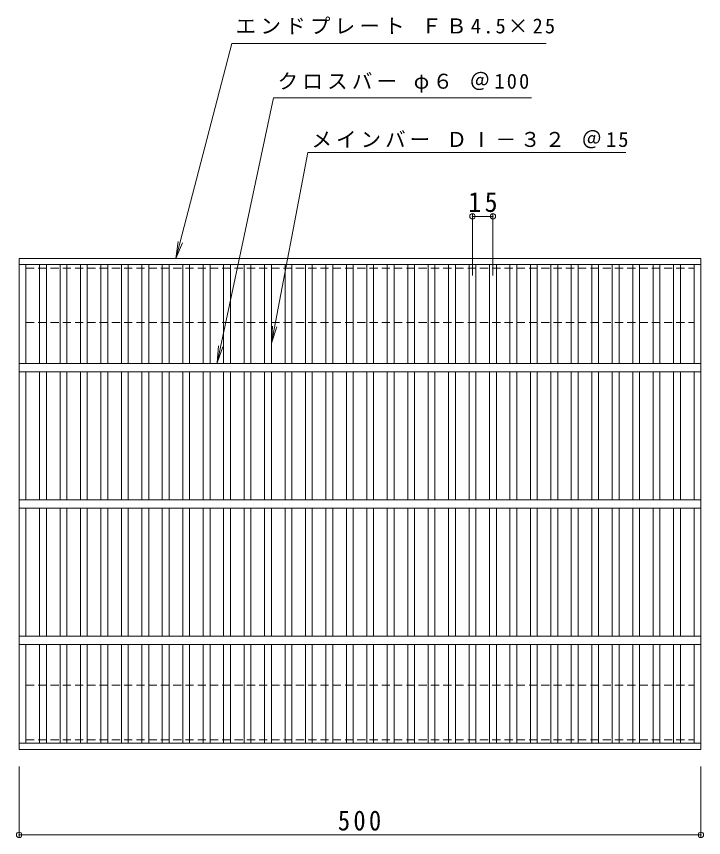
# Model space of a CAD drawing. Units: millimetres at full size, sheet at 1:5. Extents: x -622 to 829, y -688 to 560.
# Drawn here: x -593 to -89, y -42 to 560 of the extents above; entities that cross this region are included whole.
import ezdxf

# ---------------------------------------------------------------- set-up
doc = ezdxf.new("R2010")
doc.units = ezdxf.units.MM
doc.header["$LTSCALE"] = 5
doc.header["$PDMODE"] = 32
doc.header["$PDSIZE"] = 4
doc.linetypes.add('DASHED1', pattern=[1.8, 1.2, -0.6])
for name, color, linetype, lineweight in [('A-1_ピット', 2, 'Continuous', 9), ('A-2_蓋', 3, 'Continuous', 9), ('A-4_寸法', 7, 'Continuous', 9), ('A-5_仕様文', 7, 'Continuous', 9)]:
    doc.layers.add(name, color=color, linetype=linetype, lineweight=lineweight)
doc.styles.add('ＭＳ ゴシック', font='')
doc.styles.get('ＭＳ ゴシック').set_extended_font_data('MS Gothic')

msp = doc.modelspace()

# ---------------------------------------------------------------- linework, layer by layer
at = {"layer": 'A-1_ピット', "linetype": 'DASHED1'}
for p, q in [((-586.243, 335.636), (-586.243, 375.636)), ((-586.243, 375.636), (-96.243, 375.636)), ((-96.243, 335.636), (-96.243, 375.636)), ((-586.243, 335.636), (-96.243, 335.636)), ((-586.243, 69.636), (-586.243, 29.636)), ((-586.243, 69.636), (-96.243, 69.636)), ((-96.243, 69.636), (-96.243, 29.636)), ((-586.243, 29.636), (-96.243, 29.636))]:
    msp.add_line(p, q, dxfattribs=at)
at = {"layer": 'A-2_蓋'}
for p, q in [((-591.243, 22.636), (-591.243, 382.636)), ((-591.243, 382.636), (-91.243, 382.636)), ((-91.243, 22.636), (-91.243, 382.636)), ((-591.243, 378.135), (-91.243, 378.135)), ((-586.243, 305.636), (-586.243, 378.135)), ((-576.243, 305.636), (-576.243, 378.135)), ((-571.244, 305.636), (-571.244, 378.135)), ((-561.243, 305.636), (-561.243, 378.135)), ((-556.244, 305.636), (-556.244, 378.135)), ((-546.243, 305.636), (-546.243, 378.135)), ((-541.244, 305.636), (-541.244, 378.135)), ((-531.243, 305.636), (-531.243, 378.135)), ((-526.244, 305.636), (-526.244, 378.135)), ((-516.243, 305.636), (-516.243, 378.135)), ((-511.244, 305.636), (-511.244, 378.135)), ((-501.243, 305.636), (-501.243, 378.135)), ((-496.244, 305.636), (-496.244, 378.135)), ((-486.243, 305.636), (-486.243, 378.135)), ((-481.244, 305.636), (-481.244, 378.135)), ((-471.243, 305.636), (-471.243, 378.135)), ((-466.244, 305.636), (-466.244, 378.135)), ((-456.243, 305.636), (-456.243, 378.135)), ((-451.244, 305.636), (-451.244, 378.135)), ((-441.243, 305.636), (-441.243, 378.135)), ((-436.244, 305.636), (-436.244, 378.135)), ((-426.243, 305.636), (-426.243, 378.135)), ((-421.244, 305.636), (-421.244, 378.135)), ((-411.243, 305.636), (-411.243, 378.135)), ((-406.244, 305.636), (-406.244, 378.135)), ((-396.243, 305.636), (-396.243, 378.135)), ((-391.244, 305.636), (-391.244, 378.135)), ((-381.243, 305.636), (-381.243, 378.135)), ((-376.244, 305.636), (-376.244, 378.135)), ((-366.243, 305.636), (-366.243, 378.135)), ((-361.244, 305.636), (-361.244, 378.135)), ((-351.243, 305.636), (-351.243, 378.135)), ((-346.244, 305.636), (-346.244, 378.135)), ((-336.243, 305.636), (-336.243, 378.135)), ((-331.244, 305.636), (-331.244, 378.135)), ((-321.243, 305.636), (-321.243, 378.135)), ((-316.244, 305.636), (-316.244, 378.135)), ((-306.243, 305.636), (-306.243, 378.135)), ((-301.244, 305.636), (-301.244, 378.135)), ((-291.243, 305.636), (-291.243, 378.135)), ((-286.244, 305.636), (-286.244, 378.135)), ((-276.243, 305.636), (-276.243, 378.135)), ((-271.244, 305.636), (-271.244, 378.135)), ((-261.243, 305.636), (-261.243, 378.135)), ((-256.244, 305.636), (-256.244, 378.135)), ((-246.243, 305.636), (-246.243, 378.135)), ((-241.244, 305.636), (-241.244, 378.135)), ((-231.243, 305.636), (-231.243, 378.135)), ((-226.244, 305.636), (-226.244, 378.135)), ((-216.243, 305.636), (-216.243, 378.135)), ((-211.244, 305.636), (-211.244, 378.135)), ((-201.243, 305.636), (-201.243, 378.135)), ((-196.244, 305.636), (-196.244, 378.135)), ((-186.243, 305.636), (-186.243, 378.135)), ((-181.244, 305.636), (-181.244, 378.135)), ((-171.243, 305.636), (-171.243, 378.135)), ((-166.244, 305.636), (-166.244, 378.135)), ((-156.243, 305.636), (-156.243, 378.135)), ((-151.244, 305.636), (-151.244, 378.135)), ((-141.243, 305.636), (-141.243, 378.135)), ((-136.244, 305.636), (-136.244, 378.135)), ((-126.243, 305.636), (-126.243, 378.135)), ((-121.244, 305.636), (-121.244, 378.135)), ((-111.243, 305.636), (-111.243, 378.135)), ((-106.244, 305.636), (-106.244, 378.135)), ((-96.243, 305.636), (-96.243, 378.135)), ((-91.243, 305.636), (-591.243, 305.636)), ((-91.243, 299.635), (-591.243, 299.635)), ((-586.243, 205.636), (-586.243, 299.635)), ((-576.243, 205.636), (-576.243, 299.635)), ((-571.244, 205.636), (-571.244, 299.635)), ((-561.243, 205.636), (-561.243, 299.635)), ((-556.244, 205.636), (-556.244, 299.635)), ((-546.243, 205.636), (-546.243, 299.635)), ((-541.244, 205.636), (-541.244, 299.635)), ((-531.243, 205.636), (-531.243, 299.635)), ((-526.244, 205.636), (-526.244, 299.635)), ((-516.243, 205.636), (-516.243, 299.635)), ((-511.244, 205.636), (-511.244, 299.635)), ((-501.243, 205.636), (-501.243, 299.635)), ((-496.244, 205.636), (-496.244, 299.635)), ((-486.243, 205.636), (-486.243, 299.635)), ((-481.244, 205.636), (-481.244, 299.635)), ((-471.243, 205.636), (-471.243, 299.635)), ((-466.244, 205.636), (-466.244, 299.635)), ((-456.243, 205.636), (-456.243, 299.635)), ((-451.244, 205.636), (-451.244, 299.635)), ((-441.243, 205.636), (-441.243, 299.635)), ((-436.244, 205.636), (-436.244, 299.635)), ((-426.243, 205.636), (-426.243, 299.635)), ((-421.244, 205.636), (-421.244, 299.635)), ((-411.243, 205.636), (-411.243, 299.635)), ((-406.244, 205.636), (-406.244, 299.635)), ((-396.243, 205.636), (-396.243, 299.635)), ((-391.244, 205.636), (-391.244, 299.635)), ((-381.243, 205.636), (-381.243, 299.635)), ((-376.244, 205.636), (-376.244, 299.635)), ((-366.243, 205.636), (-366.243, 299.635)), ((-361.244, 205.636), (-361.244, 299.635)), ((-351.243, 205.636), (-351.243, 299.635)), ((-346.244, 205.636), (-346.244, 299.635)), ((-336.243, 205.636), (-336.243, 299.635)), ((-331.244, 205.636), (-331.244, 299.635)), ((-321.243, 205.636), (-321.243, 299.635)), ((-316.244, 205.636), (-316.244, 299.635)), ((-306.243, 205.636), (-306.243, 299.635)), ((-301.244, 205.636), (-301.244, 299.635)), ((-291.243, 205.636), (-291.243, 299.635)), ((-286.244, 205.636), (-286.244, 299.635)), ((-276.243, 205.636), (-276.243, 299.635)), ((-271.244, 205.636), (-271.244, 299.635)), ((-261.243, 205.636), (-261.243, 299.635)), ((-256.244, 205.636), (-256.244, 299.635)), ((-246.243, 205.636), (-246.243, 299.635)), ((-241.244, 205.636), (-241.244, 299.635)), ((-231.243, 205.636), (-231.243, 299.635)), ((-226.244, 205.636), (-226.244, 299.635)), ((-216.243, 205.636), (-216.243, 299.635)), ((-211.244, 205.636), (-211.244, 299.635)), ((-201.243, 205.636), (-201.243, 299.635)), ((-196.244, 205.636), (-196.244, 299.635)), ((-186.243, 205.636), (-186.243, 299.635)), ((-181.244, 205.636), (-181.244, 299.635)), ((-171.243, 205.636), (-171.243, 299.635)), ((-166.244, 205.636), (-166.244, 299.635)), ((-156.243, 205.636), (-156.243, 299.635)), ((-151.244, 205.636), (-151.244, 299.635)), ((-141.243, 205.636), (-141.243, 299.635)), ((-136.244, 205.636), (-136.244, 299.635)), ((-126.243, 205.636), (-126.243, 299.635)), ((-121.244, 205.636), (-121.244, 299.635)), ((-111.243, 205.636), (-111.243, 299.635)), ((-106.244, 205.636), (-106.244, 299.635)), ((-96.243, 205.636), (-96.243, 299.635)), ((-91.243, 205.636), (-591.243, 205.636)), ((-91.243, 199.636), (-591.243, 199.636)), ((-586.243, 105.636), (-586.243, 199.636)), ((-576.243, 105.636), (-576.243, 199.636)), ((-571.244, 105.636), (-571.244, 199.636)), ((-561.243, 105.636), (-561.243, 199.636)), ((-556.244, 105.636), (-556.244, 199.636)), ((-546.243, 105.636), (-546.243, 199.636)), ((-541.244, 105.636), (-541.244, 199.636)), ((-531.243, 105.636), (-531.243, 199.636)), ((-526.244, 105.636), (-526.244, 199.636)), ((-516.243, 105.636), (-516.243, 199.636)), ((-511.244, 105.636), (-511.244, 199.636)), ((-501.243, 105.636), (-501.243, 199.636)), ((-496.244, 105.636), (-496.244, 199.636)), ((-486.243, 105.636), (-486.243, 199.636)), ((-481.244, 105.636), (-481.244, 199.636)), ((-471.243, 105.636), (-471.243, 199.636)), ((-466.244, 105.636), (-466.244, 199.636)), ((-456.243, 105.636), (-456.243, 199.636)), ((-451.244, 105.636), (-451.244, 199.636)), ((-441.243, 105.636), (-441.243, 199.636)), ((-436.244, 105.636), (-436.244, 199.636)), ((-426.243, 105.636), (-426.243, 199.636)), ((-421.244, 105.636), (-421.244, 199.636)), ((-411.243, 105.636), (-411.243, 199.636)), ((-406.244, 105.636), (-406.244, 199.636)), ((-396.243, 105.636), (-396.243, 199.636)), ((-391.244, 105.636), (-391.244, 199.636)), ((-381.243, 105.636), (-381.243, 199.636)), ((-376.244, 105.636), (-376.244, 199.636)), ((-366.243, 105.636), (-366.243, 199.636)), ((-361.244, 105.636), (-361.244, 199.636)), ((-351.243, 105.636), (-351.243, 199.636)), ((-346.244, 105.636), (-346.244, 199.636)), ((-336.243, 105.636), (-336.243, 199.636)), ((-331.244, 105.636), (-331.244, 199.636)), ((-321.243, 105.636), (-321.243, 199.636)), ((-316.244, 105.636), (-316.244, 199.636)), ((-306.243, 105.636), (-306.243, 199.636)), ((-301.244, 105.636), (-301.244, 199.636)), ((-291.243, 105.636), (-291.243, 199.636)), ((-286.244, 105.636), (-286.244, 199.636)), ((-276.243, 105.636), (-276.243, 199.636)), ((-271.244, 105.636), (-271.244, 199.636)), ((-261.243, 105.636), (-261.243, 199.636)), ((-256.244, 105.636), (-256.244, 199.636)), ((-246.243, 105.636), (-246.243, 199.636)), ((-241.244, 105.636), (-241.244, 199.636)), ((-231.243, 105.636), (-231.243, 199.636)), ((-226.244, 105.636), (-226.244, 199.636)), ((-216.243, 105.636), (-216.243, 199.636)), ((-211.244, 105.636), (-211.244, 199.636)), ((-201.243, 105.636), (-201.243, 199.636)), ((-196.244, 105.636), (-196.244, 199.636)), ((-186.243, 105.636), (-186.243, 199.636)), ((-181.244, 105.636), (-181.244, 199.636)), ((-171.243, 105.636), (-171.243, 199.636)), ((-166.244, 105.636), (-166.244, 199.636)), ((-156.243, 105.636), (-156.243, 199.636)), ((-151.244, 105.636), (-151.244, 199.636)), ((-141.243, 105.636), (-141.243, 199.636)), ((-136.244, 105.636), (-136.244, 199.636)), ((-126.243, 105.636), (-126.243, 199.636)), ((-121.244, 105.636), (-121.244, 199.636)), ((-111.243, 105.636), (-111.243, 199.636)), ((-106.244, 105.636), (-106.244, 199.636)), ((-96.243, 105.636), (-96.243, 199.636)), ((-91.243, 105.636), (-591.243, 105.636)), ((-91.243, 99.636), (-591.243, 99.636)), ((-586.243, 27.135), (-586.243, 99.636)), ((-576.243, 27.135), (-576.243, 99.636)), ((-571.244, 27.135), (-571.244, 99.636)), ((-561.243, 27.135), (-561.243, 99.636)), ((-556.244, 27.135), (-556.244, 99.636)), ((-546.243, 27.135), (-546.243, 99.636)), ((-541.244, 27.135), (-541.244, 99.636)), ((-531.243, 27.135), (-531.243, 99.636)), ((-526.244, 27.135), (-526.244, 99.636)), ((-516.243, 27.135), (-516.243, 99.636)), ((-511.244, 27.135), (-511.244, 99.636)), ((-501.243, 27.135), (-501.243, 99.636)), ((-496.244, 27.135), (-496.244, 99.636)), ((-486.243, 27.135), (-486.243, 99.636)), ((-481.244, 27.135), (-481.244, 99.636)), ((-471.243, 27.135), (-471.243, 99.636)), ((-466.244, 27.135), (-466.244, 99.636)), ((-456.243, 27.135), (-456.243, 99.636)), ((-451.244, 27.135), (-451.244, 99.636)), ((-441.243, 27.135), (-441.243, 99.636)), ((-436.244, 27.135), (-436.244, 99.636)), ((-426.243, 27.135), (-426.243, 99.636)), ((-421.244, 27.135), (-421.244, 99.636)), ((-411.243, 27.135), (-411.243, 99.636)), ((-406.244, 27.135), (-406.244, 99.636)), ((-396.243, 27.135), (-396.243, 99.636)), ((-391.244, 27.135), (-391.244, 99.636)), ((-381.243, 27.135), (-381.243, 99.636)), ((-376.244, 27.135), (-376.244, 99.636)), ((-366.243, 27.135), (-366.243, 99.636)), ((-361.244, 27.135), (-361.244, 99.636)), ((-351.243, 27.135), (-351.243, 99.636)), ((-346.244, 27.135), (-346.244, 99.636)), ((-336.243, 27.135), (-336.243, 99.636)), ((-331.244, 27.135), (-331.244, 99.636)), ((-321.243, 27.135), (-321.243, 99.636)), ((-316.244, 27.135), (-316.244, 99.636)), ((-306.243, 27.135), (-306.243, 99.636)), ((-301.244, 27.135), (-301.244, 99.636)), ((-291.243, 27.135), (-291.243, 99.636)), ((-286.244, 27.135), (-286.244, 99.636)), ((-276.243, 27.135), (-276.243, 99.636)), ((-271.244, 27.135), (-271.244, 99.636)), ((-261.243, 27.135), (-261.243, 99.636)), ((-256.244, 27.135), (-256.244, 99.636)), ((-246.243, 27.135), (-246.243, 99.636)), ((-241.244, 27.135), (-241.244, 99.636)), ((-231.243, 27.135), (-231.243, 99.636)), ((-226.244, 27.135), (-226.244, 99.636)), ((-216.243, 27.135), (-216.243, 99.636)), ((-211.244, 27.135), (-211.244, 99.636)), ((-201.243, 27.135), (-201.243, 99.636)), ((-196.244, 27.135), (-196.244, 99.636)), ((-186.243, 27.135), (-186.243, 99.636)), ((-181.244, 27.135), (-181.244, 99.636)), ((-171.243, 27.135), (-171.243, 99.636)), ((-166.244, 27.135), (-166.244, 99.636)), ((-156.243, 27.135), (-156.243, 99.636)), ((-151.244, 27.135), (-151.244, 99.636)), ((-141.243, 27.135), (-141.243, 99.636)), ((-136.244, 27.135), (-136.244, 99.636)), ((-126.243, 27.135), (-126.243, 99.636)), ((-121.244, 27.135), (-121.244, 99.636)), ((-111.243, 27.135), (-111.243, 99.636)), ((-106.244, 27.135), (-106.244, 99.636)), ((-96.243, 27.135), (-96.243, 99.636)), ((-91.243, 27.135), (-591.243, 27.135)), ((-91.243, 22.636), (-591.243, 22.636))]:
    msp.add_line(p, q, dxfattribs=at)
at = {"layer": 'A-4_寸法'}
for p, q in [((-258.743, 415.068), (-258.743, 370.123)), ((-258.743, 413.568), (-243.743, 413.568)), ((-243.743, 415.068), (-243.743, 370.123)), ((-591.243, 10.136), (-591.243, -41.567)), ((-91.243, 10.136), (-91.243, -41.567)), ((-591.243, -40.067), (-91.243, -40.067))]:
    msp.add_line(p, q, dxfattribs=at)
for p in [(-258.743, 413.568), (-243.743, 413.568), (-591.243, -40.067), (-91.243, -40.067)]:
    msp.add_point(p, dxfattribs=at)
at = {"layer": 'A-5_仕様文'}
for p, q in [((-446.093, 306.136), (-404.687, 500.368)), ((-404.687, 500.368), (-215.407, 500.368)), ((-406.244, 320.636), (-379.441, 460.368)), ((-379.441, 460.368), (-146.312, 460.368)), ((-476.318, 382.636), (-474.686, 395.029)), ((-476.318, 382.636), (-471.534, 394.184)), ((-406.244, 320.636), (-405.511, 333.114)), ((-406.244, 320.636), (-402.307, 332.5)), ((-446.093, 306.136), (-445.105, 318.596)), ((-446.093, 306.136), (-441.913, 317.916))]:
    msp.add_line(p, q, dxfattribs=at)
msp.add_lwpolyline([(-476.318, 382.636), (-435.313, 540.368), (-204.611, 540.368)], dxfattribs=at)

# ---------------------------------------------------------------- texts
at = {"layer": 'A-4_寸法', "color": 2, "char_height": 14.66, "attachment_point": 7, "style": 'ＭＳ ゴシック'}
for s, insert in [('\\T1.27;\\W0.95;15', (-261.868, 416.568)), ('\\T1.27;\\W0.9;500', (-357.493, -37.067))]:
    msp.add_mtext(s, dxfattribs=dict(at, insert=insert))
at = {"layer": 'A-5_仕様文', "char_height": 11, "attachment_point": 7, "style": 'ＭＳ ゴシック'}
for s, insert in [('\\T1.21;エンドプレート\\~ＦＢ4.5×25', (-432.409, 547.082)), ('\\T1.21;クロスバー\\~φ６\\~＠100', (-401.648, 504.184)), ('\\T1.2;メインバー\\~ＤⅠ－３２\\~＠15', (-376.799, 463.432))]:
    msp.add_mtext(s, dxfattribs=dict(at, insert=insert))

doc.saveas('drawing.dxf')
